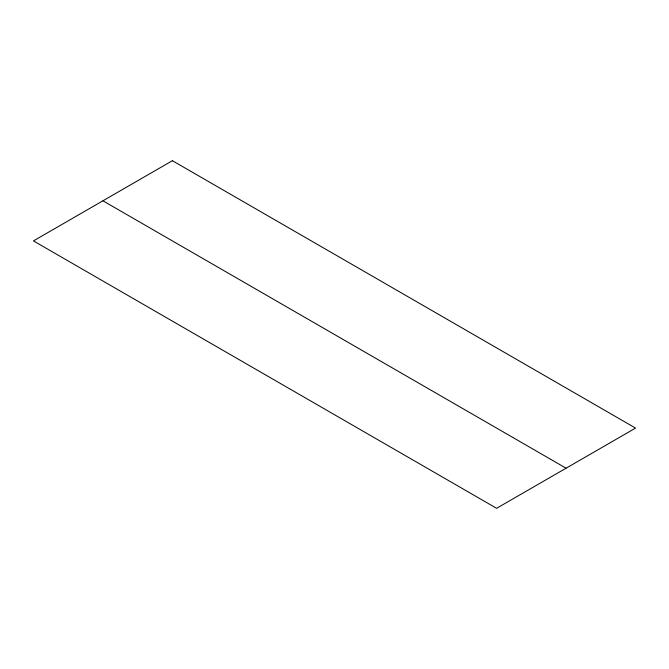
<?xml version="1.0" encoding="UTF-8"?>
<svg xmlns="http://www.w3.org/2000/svg" width="669" height="669" viewBox="0 0 669 669"><rect width="100%" height="100%" fill="white"/><g stroke="black" fill="none" stroke-linecap="round" stroke-linejoin="round"><path stroke-width="1" d="M102.926 200.8L566.074 468.2M172.393 160.694L33.45 240.907L496.607 508.306L635.55 428.093L172.393 160.694"/></g></svg>
